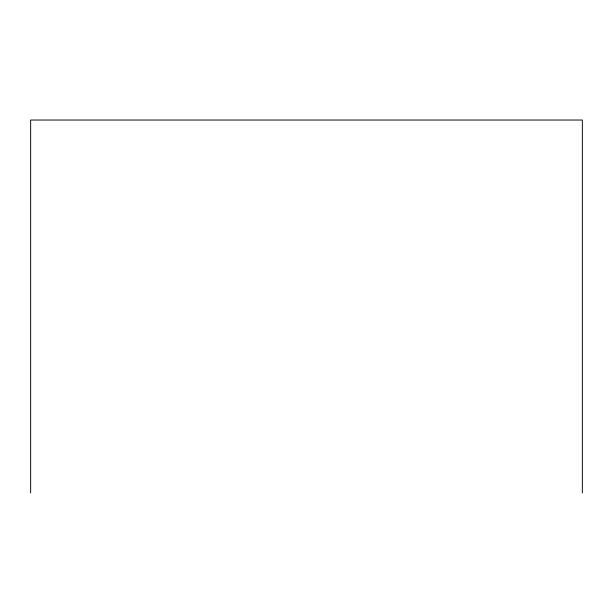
<?xml version="1.0" encoding="UTF-8"?>
<svg xmlns="http://www.w3.org/2000/svg" width="613" height="613" viewBox="0 0 613 613"><rect width="100%" height="100%" fill="white"/><g stroke="black" fill="none" stroke-linecap="round" stroke-linejoin="round"><path stroke-width="0.92" d="M582.35 492.967L582.35 120.033L30.65 120.033L30.65 492.967"/></g></svg>
